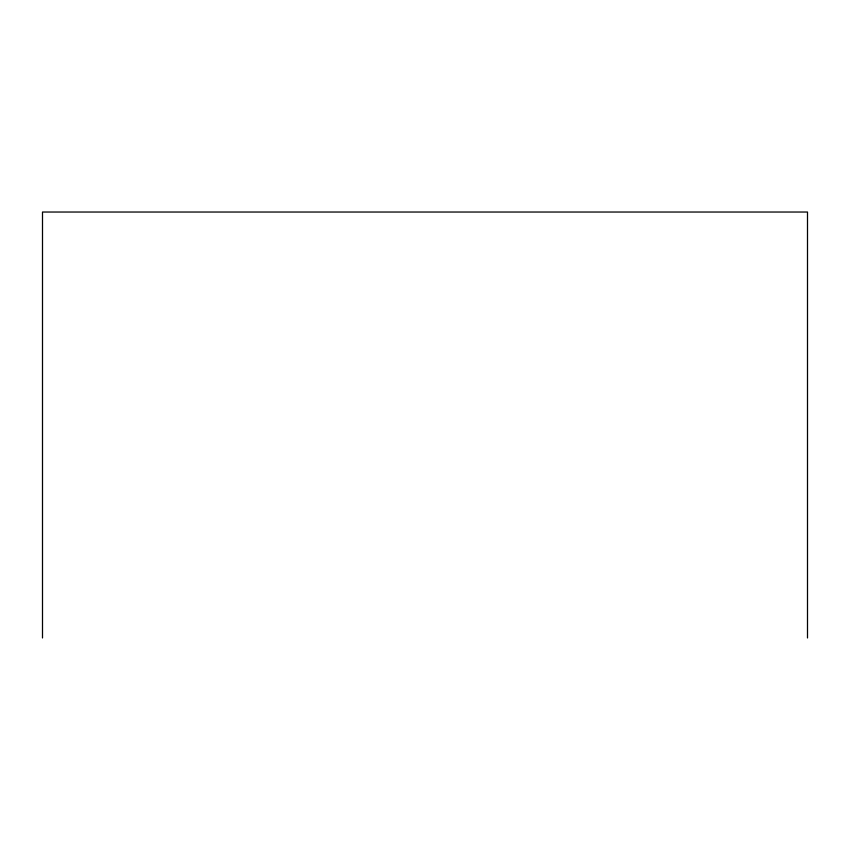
<?xml version="1.0" encoding="UTF-8"?>
<svg xmlns="http://www.w3.org/2000/svg" width="850" height="850" viewBox="0 0 850 850"><rect width="100%" height="100%" fill="white"/><g stroke="black" fill="none" stroke-linecap="round" stroke-linejoin="round"><path stroke-width="1.27" d="M807.5 637.968L807.5 212.032L42.5 212.032L42.5 637.968"/></g></svg>
